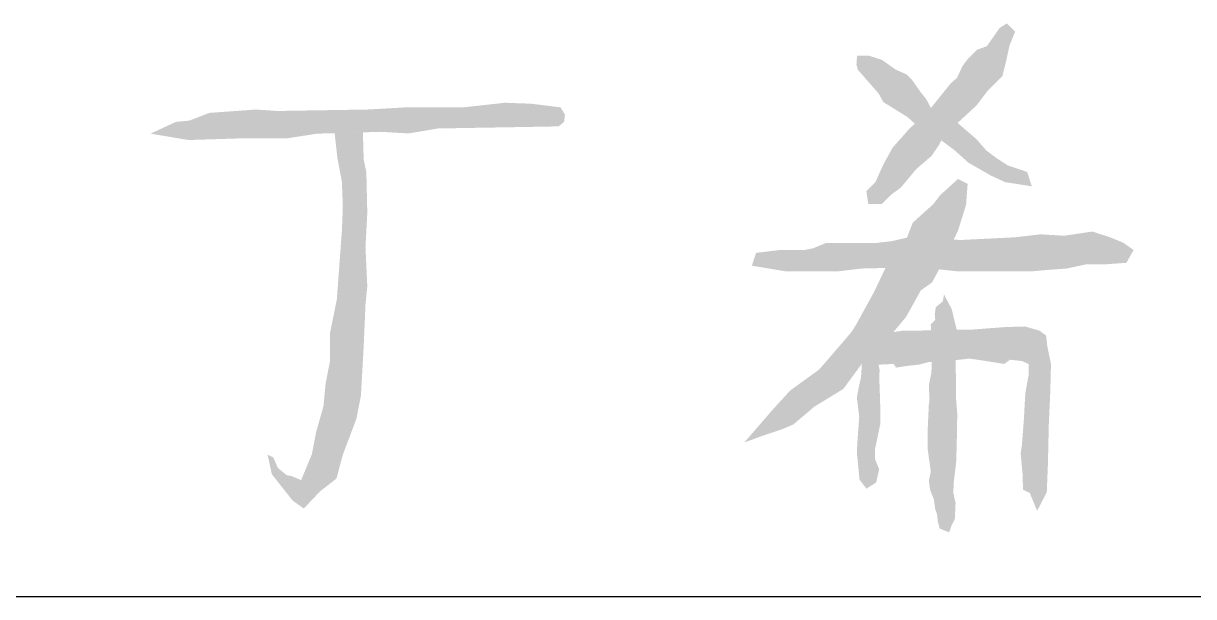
# Model space of a CAD drawing. Extents: x 4678611 to 4812712, y -485691 to -238224.
# Drawn here: x 4775580 to 4776806, y -355834 to -355234 of the extents above; entities that cross this region are included whole.
import ezdxf

# ---------------------------------------------------------------- set-up
doc = ezdxf.new("R2010")
doc.units = 0
doc.header["$LTSCALE"] = 1000
doc.header["$MEASUREMENT"] = 0
doc.layers.get('0').update_dxf_attribs({"linetype": 'CONTINUOUS'})
doc.layers.add('HATCH', color=8, linetype='CONTINUOUS')

msp = doc.modelspace()

# ---------------------------------------------------------------- hatches: boundary and pattern name
at = {"layer": 'HATCH'}
h = msp.add_hatch(color=0, dxfattribs=at)
h.paths.add_polyline_path([(4776578.1, -355355.2), (4776562.6, -355341.9), (4776558.6, -355338.5), (4776543.3, -355352.8), (4776541.5, -355356.7), (4776555.2, -355366.9), (4776570.1, -355380.2), (4776593.6, -355393.6), (4776608.5, -355400.5), (4776622.4, -355402.6), (4776636.3, -355404.8), (4776631.5, -355389.8), (4776611.2, -355382.9), (4776599.5, -355375.4), (4776588.8, -355367.4)])
h.paths.add_polyline_path([(4776558.6, -355338.5), (4776555, -355335.5), (4776546, -355329.6), (4776531.2, -355323.7), (4776530.7, -355322.9), (4776518.1, -355335), (4776513.8, -355339.2), (4776524.2, -355348.8), (4776540.2, -355355.7), (4776541.5, -355356.7), (4776543.3, -355352.8)])
h.paths.add_polyline_path([(4776590.3, -355304.6), (4776605.5, -355289.5), (4776609.3, -355274.3), (4776613.1, -355257.2), (4776618.8, -355243), (4776610.2, -355234.4), (4776602.6, -355239.2), (4776596, -355248.7), (4776589.3, -355258.2), (4776578.9, -355262), (4776569.4, -355271.4), (4776563.7, -355279), (4776558, -355291.4), (4776551.4, -355297.1), (4776540, -355311.3), (4776530.7, -355322.9), (4776531.2, -355323.7), (4776546, -355329.6), (4776555, -355335.5), (4776558.6, -355338.5), (4776567.5, -355330.3), (4776578.8, -355319.8)])
h.paths.add_polyline_path([(4776519.4, -355305.6), (4776510.4, -355292.8), (4776505.6, -355288), (4776493.8, -355282.7), (4776486.9, -355277.9), (4776479.4, -355272.5), (4776466.1, -355268.3), (4776453.3, -355268.3), (4776452.7, -355277.3), (4776454, -355282.7), (4776459.1, -355288.5), (4776466.3, -355296.8), (4776475.8, -355307.6), (4776481, -355316.8), (4776506.1, -355332.3), (4776513.8, -355339.2), (4776518.1, -355335), (4776530.7, -355322.9), (4776525.8, -355313.6)])
h.paths.add_polyline_path([(4776539.5, -355361.1), (4776541.5, -355356.7), (4776540.2, -355355.7), (4776524.2, -355348.8), (4776513.8, -355339.2), (4776507.1, -355345.7), (4776490.6, -355364.4), (4776481.1, -355381.5), (4776472.5, -355400.5), (4776463.1, -355410), (4776465, -355423.3), (4776479.2, -355423.3), (4776488.7, -355413.8), (4776499.1, -355406.2), (4776515.5, -355386.6), (4776531.4, -355373)])
h.paths.add_polyline_path([(4776567.5, -355424.2), (4776569.1, -355402.2), (4776559, -355397.2), (4776540.5, -355413.9), (4776533.2, -355423.4), (4776511.7, -355442.8), (4776505.6, -355458.5), (4776514.7, -355456.5), (4776554.7, -355460.4), (4776559, -355451.2)])
h.paths.add_polyline_path([(4776554.7, -355460.4), (4776514.7, -355456.5), (4776505.6, -355458.5), (4776504.7, -355460.9), (4776483.1, -355490.2), (4776516.1, -355489.3), (4776539.2, -355491.7), (4776547.2, -355476.5)])
h.paths.add_polyline_path([(4776742.9, -355471.4), (4776732.5, -355464), (4776718.3, -355458.1), (4776699.6, -355452.1), (4776670.3, -355456.5), (4776645.6, -355455), (4776619.1, -355458.1), (4776560.9, -355461), (4776554.7, -355460.4), (4776547.2, -355476.5), (4776539.2, -355491.7), (4776559.4, -355493.8), (4776598.2, -355493.8), (4776635.5, -355493.8), (4776651.9, -355492.3), (4776672.8, -355490.8), (4776693.7, -355486.3), (4776714.6, -355486.3), (4776735.4, -355484.8)])
h.paths.add_polyline_path([(4776504.7, -355460.9), (4776505.6, -355458.5), (4776489.4, -355462.2), (4776472, -355464.2), (4776444.5, -355464), (4776429.6, -355464), (4776420.7, -355464), (4776407.8, -355469.5), (4776398.3, -355471.4), (4776372.9, -355471.4), (4776347.6, -355474.4), (4776343.1, -355487.8), (4776378.9, -355493.8), (4776432.6, -355493.8), (4776458, -355490.8), (4776483.1, -355490.2)])
h.paths.add_polyline_path([(4776520.1, -355513.7), (4776532, -355505.2), (4776539.2, -355491.7), (4776516.1, -355489.3), (4776483.1, -355490.2), (4776471.1, -355515.4), (4776452.5, -355549.2), (4776447.7, -355556.9), (4776438.2, -355568.1), (4776413.7, -355596.4), (4776383.3, -355618.4), (4776364.7, -355638.7), (4776335.3, -355672.7), (4776354.5, -355665.7), (4776374.8, -355658.9), (4776386.6, -355653.9), (4776408.6, -355635.3), (4776439, -355616.7), (4776459.4, -355588.9), (4776489.7, -355559.3), (4776504.7, -355541.4)])
h.paths.add_polyline_path([(4776557.7, -355554.8), (4776536.7, -355555.2), (4776530.8, -355555.4), (4776531.2, -355563), (4776531.7, -355573.7), (4776531.2, -355583.6), (4776531.6, -355588.7), (4776543, -355588.1), (4776548.7, -355587.5), (4776556.6, -355586.6), (4776556.5, -355580)])
h.paths.add_polyline_path([(4776552.4, -355533.1), (4776544.4, -355517.9), (4776543.1, -355525.2), (4776535.8, -355531.2), (4776534.7, -355538.4), (4776535.2, -355544.4), (4776530.5, -355549.1), (4776530.8, -355555.4), (4776536.7, -355555.2), (4776557.7, -355554.8)])
h.paths.add_polyline_path([(4776531.2, -355563), (4776530.8, -355555.4), (4776514.5, -355555.8), (4776501.2, -355555.8), (4776491.4, -355557.3), (4776489.7, -355559.3), (4776459.4, -355588.9), (4776458.4, -355590.3), (4776457.5, -355604.6), (4776455.6, -355612.8), (4776453.1, -355625.5), (4776455.6, -355645.7), (4776453.7, -355672.3), (4776453.1, -355683.1), (4776455, -355702.1), (4776455.9, -355711.6), (4776463.2, -355721), (4776473.3, -355714.7), (4776476.5, -355700.8), (4776472.1, -355690), (4776472.1, -355679.9), (4776477.8, -355652.7), (4776477.8, -355640.6), (4776477.1, -355618.5), (4776476.5, -355602), (4776477.1, -355597.6), (4776475.9, -355591.3), (4776491.7, -355590.6), (4776494.2, -355594.4), (4776506.9, -355592.5), (4776518.3, -355591.3), (4776527.8, -355588.7), (4776531.6, -355588.7), (4776531.2, -355583.6), (4776531.7, -355573.7)])
h.paths.add_polyline_path([(4776651.3, -355560.9), (4776644.4, -355555.8), (4776629.2, -355551.4), (4776608.3, -355552), (4776583.6, -355553.9), (4776574.7, -355554.6), (4776557.7, -355554.8), (4776556.5, -355580), (4776556.6, -355586.6), (4776570.7, -355585), (4776579.8, -355586.2), (4776607.6, -355590.6), (4776613.3, -355586.2), (4776626, -355587.5), (4776632.9, -355590.7), (4776632.9, -355602.9), (4776629.7, -355620), (4776628.9, -355632.1), (4776628.1, -355647.6), (4776626, -355674.8), (4776624.7, -355684.3), (4776626.6, -355705.2), (4776626.6, -355709), (4776627.3, -355722.3), (4776634.2, -355725.5), (4776641.9, -355744.2), (4776652, -355724.8), (4776653.2, -355695.1), (4776654.1, -355654.9), (4776655.7, -355619.1), (4776656.4, -355590.6), (4776652.6, -355572.3)])
h.paths.add_polyline_path([(4776556.6, -355586.6), (4776548.7, -355587.5), (4776543, -355588.1), (4776531.6, -355588.7), (4776531.2, -355599.5), (4776528.5, -355612.8), (4776529.2, -355628.7), (4776528.5, -355633.3), (4776527.2, -355661.9), (4776527.2, -355678.5), (4776528.8, -355690.9), (4776530.6, -355702.9), (4776528.5, -355713), (4776529.8, -355722.3), (4776533.8, -355732.2), (4776535.2, -355742.8), (4776537.1, -355747.5), (4776537.8, -355754.8), (4776539.8, -355762.7), (4776549.8, -355766.7), (4776552.4, -355759.4), (4776555.7, -355752.8), (4776556.5, -355736.1), (4776554.1, -355725.2), (4776554.7, -355713.2), (4776557.1, -355693.9), (4776557.7, -355675.2), (4776558.3, -355642.7), (4776557.1, -355627.6)])
h = msp.add_hatch(color=0, dxfattribs=at)
h.paths.add_polyline_path([(4776147.5, -355329.8), (4776142.8, -355322.2), (4776112.4, -355318.4), (4776084.8, -355317.4), (4776041.1, -355322.2), (4775981.3, -355322.2), (4775940.5, -355324.5), (4775908.2, -355325), (4775846.5, -355326), (4775823.6, -355324.5), (4775802.8, -355326), (4775775, -355328), (4775754.2, -355336.1), (4775740.1, -355337.4), (4775713.5, -355349.7), (4775753.4, -355356.4), (4775812.3, -355354.5), (4775856.9, -355354.5), (4775888.3, -355349.7), (4775920.6, -355348.8), (4775954.7, -355347.8), (4775983.5, -355349.5), (4775993.7, -355347.8), (4776014.5, -355344.3), (4776055.4, -355343.6), (4776085.8, -355343.1), (4776140.9, -355342.1), (4776146.6, -355337.4)])
h.paths.add_polyline_path([(4775935.9, -355348.3), (4775920.6, -355348.8), (4775906.3, -355349.2), (4775909.2, -355375.3), (4775913.9, -355400), (4775914.9, -355426.6), (4775913.9, -355451.2), (4775912, -355476.9), (4775908.6, -355523.2), (4775901.6, -355557.5), (4775901.3, -355588.3), (4775896.9, -355610.8), (4775894.6, -355634.7), (4775886.8, -355662.3), (4775882.5, -355684.9), (4775874.3, -355704.7), (4775868.6, -355718.4), (4775862.3, -355733.5), (4775874, -355741.8), (4775891.1, -355723.8), (4775908.2, -355710.5), (4775914.8, -355685.8), (4775929.1, -355647.9), (4775933.8, -355624.1), (4775936.7, -355572.9), (4775938.6, -355528.3), (4775940.5, -355509.3), (4775938.6, -355468.5), (4775940.5, -355432.5), (4775939.5, -355389.8), (4775936.7, -355376.5)])
h.paths.add_polyline_path([(4775871.2, -355712.1), (4775860.7, -355707.7), (4775856.1, -355707), (4775846.8, -355699.3), (4775842.2, -355688.5), (4775836.1, -355685.5), (4775840.5, -355705.8), (4775846.8, -355713.9), (4775862.3, -355733.5), (4775868.6, -355718.4)])

# ---------------------------------------------------------------- linework, layer by layer
msp.add_line((4773772.5, -355833.9), (4779272.5, -355833.9))

doc.saveas('drawing.dxf')
